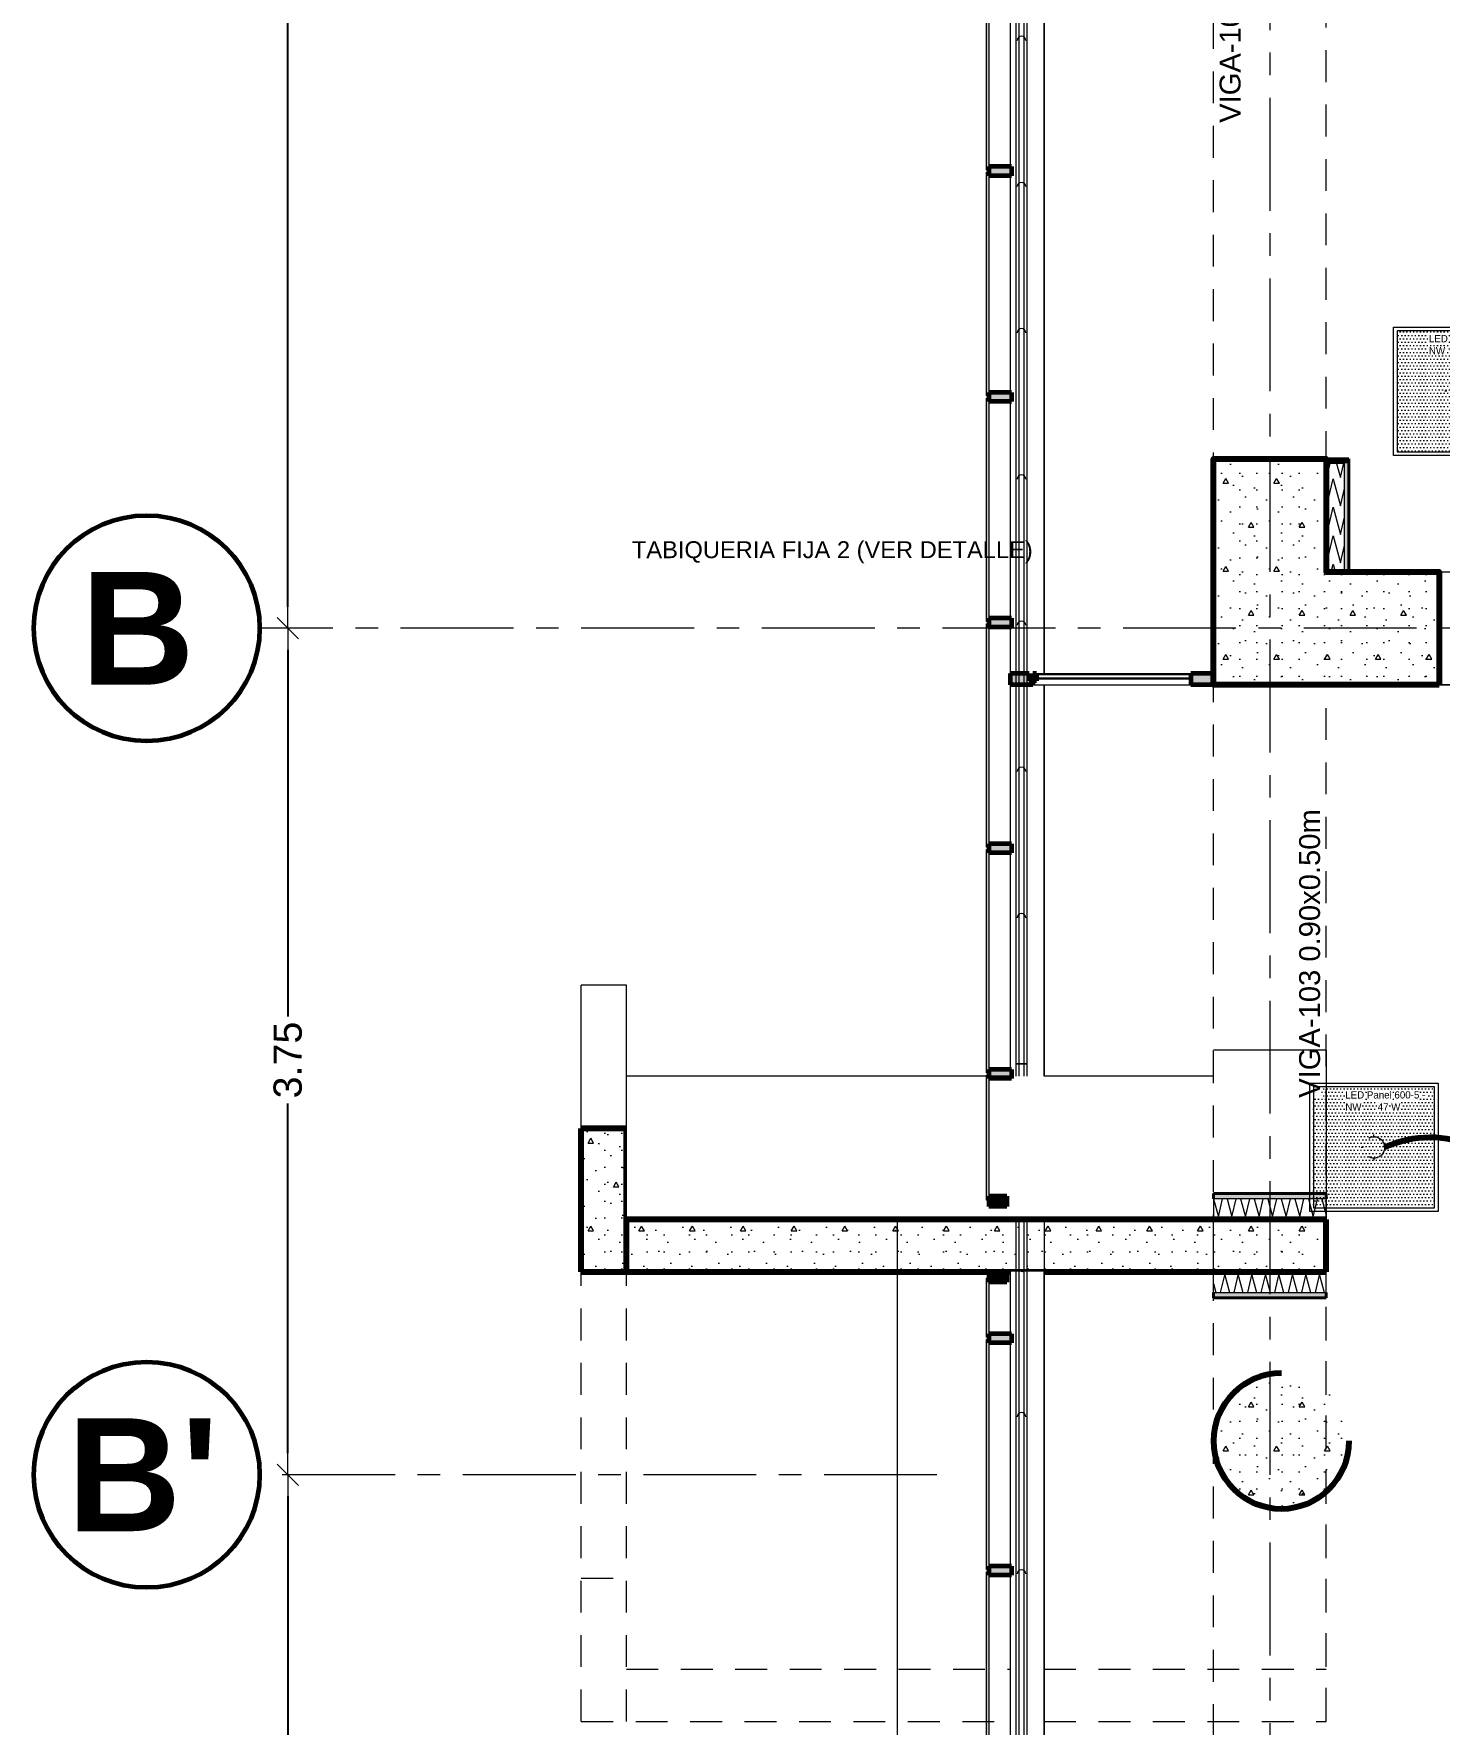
# Model space of a CAD drawing. Header units: inches. Extents: x -38 to 5698, y -33 to 92.
# Drawn here: x 96.35 to 102.57, y 25.1 to 32.58 of the extents above; entities that cross this region are included whole.
import ezdxf
from ezdxf.lldxf.tags import DXFTag

# ---------------------------------------------------------------- set-up
doc = ezdxf.new("R2010")
doc.units = ezdxf.units.IN
doc.header["$MEASUREMENT"] = 0
doc.set_wipeout_variables(frame=1)
doc.header["$PDMODE"] = 1
for name, pattern in [('DASHED', [0.75, 0.5, -0.25]), ('Hidden Line', [0.195611, 0.141111, -0.0545]), ('Línea Oculta', [0.195611, 0.141111, -0.0545]), ('Punto & Raya', [0.65, 0.5, -0.075, 0, -0.075]), ('Wipeout_Contour', [1, 0, -1])]:
    doc.linetypes.add(name, pattern=pattern)
for name, color, linetype in [('02 _ ARQ _ ALB _ Cotas Ejes', 7, 'Continuous'), ('02 _ ARQ _ ALB _ Ejes Generales', 7, 'Continuous'), ('02 _ ARQ _ ZON _ Espacio.3D', 7, 'Continuous'), ('08 _ STR _ EXT _ 06 Columnas', 7, 'Continuous'), ('08 _ STR _ EXT _ 07 Losa Aligerada', 7, 'Continuous'), ('08 _ STR _ EXT _ 08 Placas Inclinadas', 7, 'Continuous'), ('08 _ STR _ EXT _ 09 Vigas', 7, 'Continuous'), ('Acabado - Muros', 7, 'Continuous'), ('Estructura - 04 MURO', 7, 'Continuous'), ('Interior - Escaleras & Barandillas', 7, 'Continuous'), ('Notas - Etiquetas', 251, 'Continuous')]:
    doc.layers.add(name, color=color, linetype=linetype)
for name, color, linetype, lineweight in [('ALUMBRADO_CONDUIT', 30, 'CONDUIT1', 30), ('CABLEADO EXT.', 3, 'PVCSUBT', 30), ('Luminarias', 5, 'Continuous', 20)]:
    doc.layers.add(name, color=color, linetype=linetype, lineweight=lineweight)
doc.styles.add('Estilo_Generado_1', font='swisseb.ttf')
doc.styles.add('Estilo_Generado_4', font='swisse.ttf')
doc.styles.add('{18b73a54-fa43-428c-adcb-c1c7bbdf2c84}', font='Simplex.shx')
tags = doc.linetypes.add('CONDUIT1', pattern='A,1,-0.19772,["con",{18b73a54-fa43-428c-adcb-c1c7bbdf2c84},S=0.2,R=0,X=0,Y=-0.065594],-0.593642', length=1.791362).pattern_tags.tags
tags[6] = DXFTag(74, 10)
tags = doc.linetypes.add('PVCSUBT', pattern='A,0.6,-0.3,0.6,-0.075691,["PVC",Standard,S=0.2,R=0,X=0,Y=-0.093724],-0.621005', length=2.196696).pattern_tags.tags
tags[10] = DXFTag(74, 10)
doc.dimstyles.new('Estilo_Generado__6', dxfattribs={"dimtxt": 0.125, "dimasz": 0.095, "dimexe": 0.18, "dimexo": 0.0625, "dimgap": 0, "dimtad": 0, "dimzin": 0, "dimdsep": 46, "dimtxsty": 'Estilo_Generado_4', "dimblk": 'ARROWHEAD_6', "dimblk1": 'ARROWHEAD_6', "dimblk2": 'ARROWHEAD_6', "dimcen": 0.09, "dimse1": 1, "dimse2": 1, "dimclrd": 144, "dimclre": 144, "dimclrt": 7, "dimadec": 0, "dimazin": 0, "dimtfac": 1, "dimtdec": 4, "dimtmove": 0, "dimatfit": 3, "dimfxl": 1, "dimtolj": 1, "dimtzin": 0, "dimarcsym": 0})
pattern_1 = [(0, (92.5, 3e-09), (0, 0.3897114), [0.024375, -0.200625]), (0, (92.6125, 0.19486), (0, 0.3897114), [0.024375, -0.200625]), (60, (92.5, 3e-09), (-0.3375, 0.1948557), [0.024375, -0.200625]), (60, (92.725, 3e-09), (-0.3375, 0.1948557), [0.024375, -0.200625]), (120, (92.5244, 3e-09), (0.3375, 0.1948557), [0.024375, -0.200625]), (120, (92.7494, 3e-09), (0.3375, 0.1948557), [0.024375, -0.200625]), (0, (92.500015, 0.0375), (0, 0.075), [0, -0.075, 0, -0.1125]), (45, (92.537515, 0.0375), (-0.053033, 0.053033), [0, -0.05625, 0, -0.09375])]

# ---------------------------------------------------------------- blocks, each defined once
blk = doc.blocks.new('*X19', base_point=(804.059, 0))
at = {"layer": 'Estructura - 04 MURO', "color": 9, "linetype": 'Continuous', "lineweight": 5}
for p, q in [((813.129, 27.0467), (813.1397, 27.0069)), ((813.1487, 27.0993), (813.1512, 27.09)), ((813.1512, 27.09), (813.1533, 27.0993)), ((813.1611, 27.0069), (813.179, 27.0839)), ((813.179, 27.0839), (813.1997, 27.0069)), ((813.2087, 27.0993), (813.2112, 27.09)), ((813.2112, 27.09), (813.2133, 27.0993)), ((813.2211, 27.0069), (813.239, 27.0839)), ((813.239, 27.0839), (813.2597, 27.0069)), ((813.2687, 27.0993), (813.2712, 27.09)), ((813.2712, 27.09), (813.2733, 27.0993)), ((813.2811, 27.0069), (813.299, 27.0839)), ((813.299, 27.0839), (813.3197, 27.0069)), ((813.3287, 27.0993), (813.3312, 27.09)), ((813.3312, 27.09), (813.3333, 27.0993)), ((813.3411, 27.0069), (813.359, 27.0839)), ((813.359, 27.0839), (813.3797, 27.0069)), ((813.3887, 27.0993), (813.3912, 27.09)), ((813.3912, 27.09), (813.3933, 27.0993)), ((813.4011, 27.0069), (813.419, 27.0839)), ((813.419, 27.0839), (813.4397, 27.0069)), ((813.4487, 27.0993), (813.4512, 27.09)), ((813.4512, 27.09), (813.4533, 27.0993)), ((813.4611, 27.0069), (813.479, 27.0839)), ((813.479, 27.0839), (813.4997, 27.0069)), ((813.5087, 27.0993), (813.5112, 27.09)), ((813.5112, 27.09), (813.5133, 27.0993)), ((813.5211, 27.0069), (813.539, 27.0839)), ((813.539, 27.0839), (813.5597, 27.0069)), ((813.5687, 27.0993), (813.5712, 27.09)), ((813.5712, 27.09), (813.5733, 27.0993)), ((813.5811, 27.0069), (813.599, 27.0839)), ((813.599, 27.0839), (813.6197, 27.0069)), ((813.6287, 27.0993), (813.629, 27.098))]:
    blk.add_line(p, q, dxfattribs=at)
blk = doc.blocks.new('*X61', base_point=(804.059, 0))
at = {"layer": 'Estructura - 04 MURO', "color": 9, "linetype": 'Continuous', "lineweight": 5}
for p, q in [((813.6818, 30.6528), (813.6912, 30.618)), ((813.6912, 30.618), (813.7045, 30.6755)), ((813.6562, 30.6), (813.659, 30.6119)), ((813.659, 30.6119), (813.6622, 30.6))]:
    blk.add_line(p, q, dxfattribs=at)
blk = doc.blocks.new('*X62', base_point=(804.059, 0))
at = {"layer": 'Estructura - 04 MURO', "color": 9, "linetype": 'Continuous', "lineweight": 5}
for p, q in [((813.6312, 30.618), (813.6456, 30.68)), ((813.6745, 30.68), (813.6818, 30.6528)), ((813.7045, 30.6755), (813.7056, 30.68)), ((813.629, 30.6261), (813.6312, 30.618))]:
    blk.add_line(p, q, dxfattribs=at)
blk = doc.blocks.new('*X63', base_point=(804.059, 0))
at = {"layer": 'Estructura - 04 MURO', "color": 9, "linetype": 'Continuous', "lineweight": 5}
for p, q in [((813.6312, 30.492), (813.6562, 30.6)), ((813.6622, 30.6), (813.6912, 30.492)), ((813.6912, 30.492), (813.709, 30.5686)), ((813.629, 30.5001), (813.6312, 30.492)), ((813.6312, 30.366), (813.659, 30.4859)), ((813.659, 30.4859), (813.6912, 30.366)), ((813.6912, 30.366), (813.709, 30.4426)), ((813.629, 30.3741), (813.6312, 30.366)), ((813.6312, 30.24), (813.659, 30.3599)), ((813.659, 30.3599), (813.6912, 30.24)), ((813.6912, 30.24), (813.709, 30.3166)), ((813.629, 30.2481), (813.6312, 30.24)), ((813.6511, 30.2), (813.659, 30.2339)), ((813.659, 30.2339), (813.6681, 30.2))]:
    blk.add_line(p, q, dxfattribs=at)
blk = doc.blocks.new('*X79', base_point=(804.059, 0))
at = {"layer": 'Estructura - 04 MURO', "color": 9, "linetype": 'Continuous', "lineweight": 5}
for p, q in [((813.1296, 27.4226), (813.1512, 27.342)), ((813.1512, 27.342), (813.1699, 27.4226)), ((813.1896, 27.4226), (813.2112, 27.342)), ((813.2112, 27.342), (813.2299, 27.4226)), ((813.2496, 27.4226), (813.2712, 27.342)), ((813.2712, 27.342), (813.2899, 27.4226)), ((813.3096, 27.4226), (813.3312, 27.342)), ((813.3312, 27.342), (813.3499, 27.4226)), ((813.3696, 27.4226), (813.3912, 27.342)), ((813.3912, 27.342), (813.4099, 27.4226)), ((813.4296, 27.4226), (813.4512, 27.342)), ((813.4512, 27.342), (813.4699, 27.4226)), ((813.4896, 27.4226), (813.5112, 27.342)), ((813.5112, 27.342), (813.5299, 27.4226)), ((813.5496, 27.4226), (813.5712, 27.342)), ((813.5712, 27.342), (813.5899, 27.4226)), ((813.6096, 27.4226), (813.629, 27.3501)), ((813.1777, 27.3303), (813.179, 27.3359)), ((813.179, 27.3359), (813.1805, 27.3303)), ((813.2377, 27.3303), (813.239, 27.3359)), ((813.239, 27.3359), (813.2405, 27.3303)), ((813.2977, 27.3303), (813.299, 27.3359)), ((813.299, 27.3359), (813.3005, 27.3303)), ((813.3577, 27.3303), (813.359, 27.3359)), ((813.359, 27.3359), (813.3605, 27.3303)), ((813.4177, 27.3303), (813.419, 27.3359)), ((813.419, 27.3359), (813.4205, 27.3303)), ((813.4777, 27.3303), (813.479, 27.3359)), ((813.479, 27.3359), (813.4805, 27.3303)), ((813.5377, 27.3303), (813.539, 27.3359)), ((813.539, 27.3359), (813.5405, 27.3303)), ((813.5977, 27.3303), (813.599, 27.3359)), ((813.599, 27.3359), (813.6005, 27.3303))]:
    blk.add_line(p, q, dxfattribs=at)
blk = doc.blocks.new('ARROWHEAD_6')
at = {"color": 0, "linetype": 'Continuous', "lineweight": 0}
for p, q in [((0, 0), (-1, 0)), ((-0.5, -0.5), (0.5, 0.5))]:
    blk.add_line(p, q, dxfattribs=at)
blk = doc.blocks.new('*D98', base_point=(804.059, 0))
at = {"layer": '02 _ ARQ _ ALB _ Cotas Ejes', "color": 144, "linetype": 'Continuous', "lineweight": -2, "transparency": 16777216}
for p, q in [((97.4704, 26.105), (97.4704, 23.7066)), ((97.4704, 20.995), (97.4704, 23.3181))]:
    blk.add_line(p, q, dxfattribs=at)
at = {"layer": 'Defpoints', "color": 0, "linetype": 'Continuous', "lineweight": 40, "transparency": 16777216}
for p in [(97.4704, 26.2), (97.8531, 26.2), (97.8179, 20.9)]:
    blk.add_point(p, dxfattribs=at)
at = {"layer": '02 _ ARQ _ ALB _ Cotas Ejes', "color": 144, "linetype": 'Continuous', "lineweight": -2, "transparency": 16777216, "xscale": 0.095, "yscale": 0.095, "zscale": 0.095}
for p, rotation in [((97.4704, 26.2), 90), ((97.4704, 20.9), 270)]:
    blk.add_blockref('ARROWHEAD_6', p, dxfattribs=dict(at, rotation=rotation))
at = {"layer": '02 _ ARQ _ ALB _ Cotas Ejes', "color": 7, "linetype": 'Continuous', "lineweight": 13, "transparency": 16777216, "insert": (97.4704, 23.5124), "char_height": 0.125, "attachment_point": 5, "rotation": 90, "style": 'Estilo_Generado_4'}
blk.add_mtext('\\A1;5.30', dxfattribs=at)
blk = doc.blocks.new('*D99', base_point=(804.059, 0))
at = {"layer": '02 _ ARQ _ ALB _ Cotas Ejes', "color": 144, "linetype": 'Continuous', "lineweight": -2, "transparency": 16777216}
for p, q in [((97.4704, 29.855), (97.4704, 28.2306)), ((97.4704, 26.295), (97.4704, 27.8441))]:
    blk.add_line(p, q, dxfattribs=at)
at = {"layer": 'Defpoints', "color": 0, "linetype": 'Continuous', "lineweight": 40, "transparency": 16777216}
for p in [(97.4704, 29.95), (97.8783, 29.95), (97.8531, 26.2)]:
    blk.add_point(p, dxfattribs=at)
at = {"layer": '02 _ ARQ _ ALB _ Cotas Ejes', "color": 144, "linetype": 'Continuous', "lineweight": -2, "transparency": 16777216, "xscale": 0.095, "yscale": 0.095, "zscale": 0.095}
for p, rotation in [((97.4704, 29.95), 90), ((97.4704, 26.2), 270)]:
    blk.add_blockref('ARROWHEAD_6', p, dxfattribs=dict(at, rotation=rotation))
at = {"layer": '02 _ ARQ _ ALB _ Cotas Ejes', "color": 7, "linetype": 'Continuous', "lineweight": 13, "transparency": 16777216, "insert": (97.4704, 28.0374), "char_height": 0.125, "attachment_point": 5, "rotation": 90, "style": 'Estilo_Generado_4'}
blk.add_mtext('\\A1;3.75', dxfattribs=at)
blk = doc.blocks.new('*D100', base_point=(804.059, 0))
at = {"layer": '02 _ ARQ _ ALB _ Cotas Ejes', "color": 144, "linetype": 'Continuous', "lineweight": -2, "transparency": 16777216}
for p, q in [((97.4704, 39.555), (97.4704, 34.9573)), ((97.4704, 30.045), (97.4704, 34.5674))]:
    blk.add_line(p, q, dxfattribs=at)
at = {"layer": 'Defpoints', "color": 0, "linetype": 'Continuous', "lineweight": 40, "transparency": 16777216}
for p in [(97.4704, 39.65), (97.754, 39.65), (97.8783, 29.95)]:
    blk.add_point(p, dxfattribs=at)
at = {"layer": '02 _ ARQ _ ALB _ Cotas Ejes', "color": 144, "linetype": 'Continuous', "lineweight": -2, "transparency": 16777216, "xscale": 0.095, "yscale": 0.095, "zscale": 0.095}
for p, rotation in [((97.4704, 39.65), 90), ((97.4704, 29.95), 270)]:
    blk.add_blockref('ARROWHEAD_6', p, dxfattribs=dict(at, rotation=rotation))
at = {"layer": '02 _ ARQ _ ALB _ Cotas Ejes', "color": 7, "linetype": 'Continuous', "lineweight": 13, "transparency": 16777216, "insert": (97.4704, 34.7624), "char_height": 0.125, "attachment_point": 5, "rotation": 90, "style": 'Estilo_Generado_4'}
blk.add_mtext('\\A1;9.70', dxfattribs=at)
blk = doc.blocks.new('*U270')
at = {"layer": 'Luminarias', "linetype": 'DASHED', "lineweight": 0, "ltscale": 0.05}
blk.add_lwpolyline([(0, -0.0045), (0, 0.0045)], dxfattribs=at)
blk = doc.blocks.new('*U271')
at = {"color": 0, "linetype": 'ByBlock', "lineweight": -2, "transparency": 16777216}
for p, rotation in [((-0.05, 0), 90), ((0, -0.05), 180), ((0.05, 0), 269.9999999999999)]:
    blk.add_blockref('*U270', p, dxfattribs=dict(at, rotation=rotation))
blk.add_blockref('*U270', (0, 0.05), dxfattribs=at)
blk = doc.blocks.new('PANEL LED 50W')
at = {"layer": 'Luminarias'}
h = blk.add_hatch(dxfattribs=at)
h.set_pattern_fill('DOTS', color=4, scale=0.009097)
h.set_pattern_definition([(0, (0, -2e-14), (0.0072206, 0.01444116), [0, -0.01444116])])
h.paths.add_polyline_path([(-0.2574, -0.2574), (0.2574, -0.2574), (0.2574, 0.2574), (-0.2574, 0.2574)])
h.paths.add_polyline_path([(-0.1296, 0.0974), (0.1849, 0.0974), (0.1849, 0.2469), (-0.1296, 0.2469)], flags=24)
at = {"layer": 'Luminarias', "color": 4, "lineweight": 0}
for points in [[(-0.2729, 0.2729), (0.2729, 0.2729), (0.2729, -0.2729), (-0.2729, -0.2729)], [(-0.2574, -0.2574), (0.2574, -0.2574), (0.2574, 0.2574), (-0.2574, 0.2574)]]:
    blk.add_lwpolyline(points, close=True, dxfattribs=at)
at = {"layer": 'Luminarias', "color": 4, "linetype": 'DASHED', "lineweight": 0, "ltscale": 0.01}
blk.add_circle((0, 0), 0.0455, dxfattribs=at)
at = {"color": 4}
blk.add_blockref('*U271', (0, 0), dxfattribs=at)
at = {"layer": 'Luminarias', "color": 4, "insert": (-0.1218, 0.2392), "char_height": 0.030929, "width": 0.382855, "attachment_point": 1}
blk.add_mtext('{\\Ftxt|c0;LED Panel 600-5 - NW      47 W}', dxfattribs=at)

msp = doc.modelspace()

# ---------------------------------------------------------------- hatches: boundary and pattern name
at = {"layer": '08 _ STR _ EXT _ 06 Columnas', "linetype": 'Continuous', "lineweight": 9}
h = msp.add_hatch(dxfattribs=at)
h.set_pattern_fill('HORMIGÓN_EN_MASA_0002', style=0, pattern_type=2)
h.set_pattern_definition(pattern_1)
h.paths.add_polyline_path([(102.57, 29.7), (102.57, 30.2), (102.07, 30.2), (102.07, 30.7), (101.57, 30.7), (101.57, 29.7)])
h = msp.add_hatch(dxfattribs=at)
h.set_pattern_fill('HORMIGÓN_EN_MASA_0002', style=0, pattern_type=2)
h.set_pattern_definition(pattern_1)
h.paths.add_polyline_path([(101.5709, 26.3497, 0.414214), (101.8709, 26.0497, 0.414214), (102.1709, 26.3497, 0.414214), (101.8709, 26.6497, 0.414214)])
at = {"layer": 'Acabado - Muros', "linetype": 'Continuous', "lineweight": 9}
for points in [[(100.565, 32.97), (100.565, 31.98), (100.575, 31.98), (100.575, 32.97)], [(100.565, 31.97), (100.565, 30.98), (100.575, 30.98), (100.575, 31.97)], [(100.565, 30.97), (100.565, 29.98), (100.575, 29.98), (100.575, 30.97)], [(100.565, 29.97), (100.565, 28.98), (100.575, 28.98), (100.575, 29.97)], [(100.565, 27.0704), (100.565, 26.81), (100.575, 26.81), (100.575, 27.0704)], [(100.565, 26.8), (100.565, 25.78), (100.575, 25.78), (100.575, 26.8)], [(100.565, 25.77), (100.565, 24.75), (100.575, 24.75), (100.575, 25.77)]]:
    msp.add_hatch(color=250, dxfattribs=at).paths.add_polyline_path(points)
at = {"layer": 'Estructura - 04 MURO', "linetype": 'Continuous', "lineweight": 9}
for points in [[(102.15, 30.7), (102.07, 30.7), (102.07, 30.68), (102.15, 30.68)], [(102.15, 30.68), (102.17, 30.68), (102.17, 30.7)], [(102.17, 30.7), (102.15, 30.7), (102.15, 30.68)], [(102.15, 30.68), (102.15, 30.2), (102.17, 30.2), (102.17, 30.68)], [(101.57, 26.9838), (102.07, 26.9838), (102.07, 27.0069), (101.57, 27.0069)]]:
    msp.add_hatch(color=252, dxfattribs=at).paths.add_polyline_path(points)

# ---------------------------------------------------------------- linework, layer by layer
at = {"layer": '02 _ ARQ _ ALB _ Ejes Generales', "color": 251, "linetype": 'Punto & Raya', "lineweight": 13}
msp.add_line((100.3454, 26.2), (97.3454, 26.2), dxfattribs=at)
at = {"layer": '02 _ ARQ _ ALB _ Ejes Generales', "color": 7, "linetype": 'Continuous', "lineweight": 60}
for centre in [(96.8454, 29.95), (96.8454, 26.2)]:
    msp.add_circle(centre, 0.5, dxfattribs=at)
at = {"layer": '02 _ ARQ _ ZON _ Espacio.3D', "color": 254, "linetype": 'Continuous', "lineweight": 0, "flags": 128}
msp.add_lwpolyline([(100.82, 33.75), (100.82, 29.75), (101.57, 29.75), (101.57, 30.7), (102.07, 30.7), (102.07, 30.2), (102.57, 30.2), (102.57, 29.7), (108.57, 29.7), (108.57, 31.0002), (112.57, 31.0001), (112.57, 29.6999), (115.57, 29.7), (115.57, 30.8002), (116.07, 30.8001), (116.07, 30.2), (116.67, 30.1999), (116.67, 29.7), (122.57, 29.7), (122.57, 30.6), (122.812, 30.6), (122.812, 39)], dxfattribs=at)
msp.add_lwpolyline([(100.8201, 17.4), (112.52, 17.4), (112.52, 29.6999), (100.82, 29.7), (100.82, 27.9653), (102.07, 27.9653), (102.07, 27.7902), (100.82, 27.7902)], close=True, dxfattribs=at)
at = {"layer": '08 _ STR _ EXT _ 06 Columnas', "color": 7, "linetype": 'Continuous', "lineweight": 80, "flags": 128}
msp.add_lwpolyline([(102.57, 29.7), (101.57, 29.7), (101.57, 30.7), (102.07, 30.7), (102.07, 30.2), (102.57, 30.2)], close=True, dxfattribs=at)
msp.add_lwpolyline([(101.8709, 26.6497, 2.414213), (102.1709, 26.3497)], format="xyb", dxfattribs=at)
at = {"layer": '08 _ STR _ EXT _ 07 Losa Aligerada', "color": 254, "linetype": 'Continuous', "lineweight": 18, "flags": 128}
msp.add_lwpolyline([(126.5479, 40.5001), (115.87, 40.5001), (115.87, 43.8736), (108.7699, 43.8736), (108.7699, 39.9), (103.6201, 39.9), (103.6201, 40.95), (100.52, 40.95), (100.52, 37.7), (101.57, 37.7), (101.57, 33.9), (100.67, 33.9), (100.67, 27.9392), (100.17, 27.9392), (100.17, 5.8), (117.7353, 5.8), (117.7353, 7.2), (122.9315, 7.2), (122.9315, 6.0005), (129.57, 6.0005)], dxfattribs=at)
at = {"layer": '08 _ STR _ EXT _ 08 Placas Inclinadas', "color": 251, "linetype": 'Línea Oculta', "lineweight": 13}
msp.add_line((98.7702, 25.7425), (98.9702, 25.7425), dxfattribs=at)
at = {"layer": '08 _ STR _ EXT _ 08 Placas Inclinadas', "color": 251, "linetype": 'Línea Oculta', "lineweight": 13, "flags": 128}
for points in [[(98.7702, 25.1075), (98.7702, 27.0993)], [(98.9702, 25.1075), (98.9702, 27.0993)], [(98.7702, 25.1075), (100.67, 25.1075)]]:
    msp.add_lwpolyline(points, dxfattribs=at)
at = {"layer": '08 _ STR _ EXT _ 09 Vigas', "color": 251, "linetype": 'Hidden Line', "lineweight": 13}
for p, q in [((102.07, 30.2), (102.07, 39.4)), ((102.07, 30.2), (108.57, 30.2)), ((102.07, 29.7), (136.57, 29.7))]:
    msp.add_line(p, q, dxfattribs=at)
at = {"layer": 'Acabado - Muros', "color": 7, "linetype": 'Continuous', "lineweight": 60}
for p, q in [((100.575, 31.995), (100.575, 31.955)), ((100.575, 30.995), (100.575, 30.955)), ((100.575, 29.995), (100.575, 29.955)), ((101.57, 29.75), (101.57, 29.7)), ((100.575, 28.995), (100.575, 28.955)), ((100.575, 27.0993), (100.575, 27.0531)), ((100.575, 26.825), (100.575, 26.785)), ((100.575, 25.795), (100.575, 25.755))]:
    msp.add_line(p, q, dxfattribs=at)
at = {"layer": 'Acabado - Muros', "color": 7, "linetype": 'Continuous', "lineweight": 13, "flags": 128}
for points in [[(100.565, 32.97), (100.575, 32.97), (100.575, 31.98), (100.565, 31.98)], [(100.565, 31.97), (100.575, 31.97), (100.575, 30.98), (100.565, 30.98)], [(100.565, 30.97), (100.575, 30.97), (100.575, 29.98), (100.565, 29.98)], [(100.565, 29.97), (100.575, 29.97), (100.575, 28.98), (100.565, 28.98)], [(100.565, 27.0704), (100.575, 27.0704), (100.575, 26.81), (100.565, 26.81)], [(100.565, 26.8), (100.575, 26.8), (100.575, 25.78), (100.565, 25.78)], [(100.565, 25.77), (100.575, 25.77), (100.575, 24.75), (100.565, 24.75)]]:
    msp.add_lwpolyline(points, close=True, dxfattribs=at)
at = {"layer": 'CABLEADO EXT.', "color": 3, "lineweight": 80}
msp.add_arc((102.5284, 27.2177), 0.4764, 65.37023, 114.84937, dxfattribs=at)
at = {"layer": 'Estructura - 04 MURO', "color": 143, "linetype": 'Continuous', "lineweight": 5}
for p, q in [((102.15, 30.68), (102.07, 30.68)), ((102.15, 30.2), (102.15, 30.68)), ((101.57, 27.0069), (102.07, 27.0069))]:
    msp.add_line(p, q, dxfattribs=at)
at = {"layer": 'Estructura - 04 MURO', "color": 7, "linetype": 'Continuous', "lineweight": 40, "flags": 128}
for points in [[(102.17, 30.7), (102.07, 30.7)], [(102.17, 30.2), (102.17, 30.7)], [(101.57, 26.9838), (101.57, 27.0069)], [(101.57, 26.9838), (102.07, 26.9838)], [(102.07, 26.9838), (102.07, 27.0069)]]:
    msp.add_lwpolyline(points, dxfattribs=at)
at = {"layer": 'Interior - Escaleras & Barandillas', "color": 161, "linetype": 'Continuous', "lineweight": 13}
for p, q in [((100.695, 27.1666), (100.695, 27.1541)), ((100.745, 27.1541), (100.745, 27.1666))]:
    msp.add_line(p, q, dxfattribs=at)
at = {"layer": 'Interior - Escaleras & Barandillas', "color": 161, "linetype": 'Continuous', "lineweight": 13, "flags": 128}
msp.add_lwpolyline([(100.7387, 27.5872, 1), (100.7012, 27.5872, 1)], format="xyb", dxfattribs=at)

# ---------------------------------------------------------------- block references
at = {"layer": 'ALUMBRADO_CONDUIT', "xscale": 1.041283452965173, "yscale": 1.041283452965173, "zscale": 1.041283452965173}
msp.add_blockref('PANEL LED 50W', (102.6513, 31), dxfattribs=at)
at = {"layer": 'Estructura - 04 MURO', "color": 7, "lineweight": 80}
for name in ['*X62', '*X61', '*X63']:
    msp.add_blockref(name, (92.5, 0), dxfattribs=at)

# ---------------------------------------------------------------- texts
at = {"layer": '02 _ ARQ _ ALB _ Ejes Generales', "color": 7, "lineweight": 30, "char_height": 0.5, "attachment_point": 1, "style": 'Estilo_Generado_1'}
for s, insert in [('\\A1;{\\pql;\\pt0;\\fSwis721 Ex BT|b1|i0|c0|p34;B}', (96.5528, 30.2)), ("\\A1;{\\pql;\\pt0;\\fSwis721 Ex BT|b1|i0|c0|p34;B'}", (96.4934, 26.45))]:
    msp.add_mtext(s, dxfattribs=dict(at, insert=insert))
at = {"layer": 'Notas - Etiquetas', "color": 8, "linetype": 'Continuous', "lineweight": 13, "insert": (101.5976, 32.1889), "char_height": 0.0925, "attachment_point": 1, "rotation": 90, "style": 'Estilo_Generado_4'}
msp.add_mtext('\\A1;{\\pql;\\fSwis721 Ex BT|b0|i0|c0|p34;VIGA-101\\fSwis721 Ex BT|b0|i0|c0|p34; \\fSwis721 Ex BT|b0|i0|c0|p34;0.60\\fSwis721 Ex BT|b0|i0|c0|p34;x\\fSwis721 Ex BT|b0|i0|c0|p34;0.50\\fSwis721 Ex BT|b0|i0|c0|p34;m}', dxfattribs=at)

# ---------------------------------------------------------------- dimensions: what is measured, and where the dimension line sits
at = {"layer": '02 _ ARQ _ ALB _ Cotas Ejes', "color": 144, "linetype": 'Continuous', "lineweight": 13}
for base, p1, p2, picture, middle in [((97.4704, 39.65), (97.8783, 29.95), (97.754, 39.65), '*D100', (97.4704, 34.7624)), ((97.4704, 29.95), (97.8531, 26.2), (97.8783, 29.95), '*D99', (97.4704, 28.0374)), ((97.4704, 26.2), (97.8179, 20.9), (97.8531, 26.2), '*D98', (97.4704, 23.5124))]:
    dim = msp.add_linear_dim(base=base, p1=p1, p2=p2, angle=90, dimstyle='Estilo_Generado__6', dxfattribs=at)
    dim.commit()
    dim.dimension.update_dxf_attribs({"geometry": picture, "text_midpoint": middle, "dimtype": 160, "text_rotation": 90})

# ---------------------------------------------------------------- wipeouts: each hides what was drawn before it
at = {"color": 254, "linetype": 'Wipeout_Contour', "lineweight": 0, "ltscale": 3243.658976}
msp.add_wipeout([(98.9702, 28.3695), (98.7702, 28.3695), (98.7702, 27.7344), (98.9702, 27.7344)], dxfattribs=at).dxf.layer = '08 _ STR _ EXT _ 08 Placas Inclinadas'

# ---------------------------------------------------------------- next in the draw order: hatches: boundary and pattern name
at = {"layer": '08 _ STR _ EXT _ 08 Placas Inclinadas', "linetype": 'Continuous', "lineweight": 9}
h = msp.add_hatch(dxfattribs=at)
h.set_pattern_fill('HORMIGÓN_EN_MASA_0002', style=0, pattern_type=2)
h.set_pattern_definition(pattern_1)
h.paths.add_polyline_path([(98.7702, 27.0993), (98.9702, 27.0993), (98.9702, 27.7344), (98.7702, 27.7344)])

# ---------------------------------------------------------------- next in the draw order: linework, layer by layer
at = {"layer": '08 _ STR _ EXT _ 08 Placas Inclinadas', "color": 7, "linetype": 'Continuous', "lineweight": 80}
msp.add_line((98.9702, 27.7344), (98.7702, 27.7344), dxfattribs=at)
at = {"layer": '08 _ STR _ EXT _ 08 Placas Inclinadas', "color": 7, "linetype": 'Continuous', "lineweight": 13, "flags": 128}
for points in [[(98.9702, 28.3695), (98.7702, 28.3695)], [(98.7702, 27.7344), (98.7702, 28.3695)]]:
    msp.add_lwpolyline(points, dxfattribs=at)
at = {"layer": '08 _ STR _ EXT _ 08 Placas Inclinadas', "color": 7, "linetype": 'Continuous', "lineweight": 80, "flags": 128}
for points in [[(98.7702, 27.0993), (98.7702, 27.7344)], [(98.9702, 27.0993), (98.9702, 27.7344)]]:
    msp.add_lwpolyline(points, dxfattribs=at)

# ---------------------------------------------------------------- next in the draw order: wipeouts: each hides what was drawn before it
at = {"color": 254, "linetype": 'Wipeout_Contour', "lineweight": 0, "ltscale": 3251.797128}
msp.add_wipeout([(100.67, 33.75), (100.67, 30.9531), (100.82, 30.9531), (100.82, 33.75)], dxfattribs=at).dxf.layer = 'Estructura - 04 MURO'
at = {"color": 254, "linetype": 'Wipeout_Contour', "lineweight": 0, "ltscale": 3255.364602}
msp.add_wipeout([(102.07, 27.7344), (101.57, 27.7344), (101.57, 27.0993), (102.07, 27.0993)], dxfattribs=at).dxf.layer = 'Estructura - 04 MURO'
at = {"color": 254, "linetype": 'Wipeout_Contour', "lineweight": 0, "ltscale": 3250.782606}
msp.add_wipeout([(100.82, 25.3384), (100.67, 25.3384), (100.67, 25.1075), (100.82, 25.1075)], dxfattribs=at).dxf.layer = 'Estructura - 04 MURO'

# ---------------------------------------------------------------- next in the draw order: hatches: boundary and pattern name
at = {"layer": 'Acabado - Muros', "linetype": 'Continuous', "lineweight": 0}
msp.add_hatch(color=254, dxfattribs=at).paths.add_polyline_path([(100.675, 31.995), (100.575, 31.995), (100.575, 31.955), (100.675, 31.955)])

# ---------------------------------------------------------------- next in the draw order: linework, layer by layer
at = {"layer": '08 _ STR _ EXT _ 08 Placas Inclinadas', "color": 7, "linetype": 'Continuous', "lineweight": 80}
msp.add_line((98.7702, 27.0993), (102.07, 27.0993), dxfattribs=at)
at = {"layer": '08 _ STR _ EXT _ 08 Placas Inclinadas', "color": 251, "linetype": 'Línea Oculta', "lineweight": 13, "flags": 128}
msp.add_lwpolyline([(102.07, 25.1075), (102.07, 27.0993)], dxfattribs=at)
at = {"layer": 'Acabado - Muros', "color": 7, "linetype": 'Continuous', "lineweight": 60}
for p, q in [((100.675, 31.995), (100.575, 31.995)), ((100.675, 31.995), (100.675, 31.955)), ((100.675, 31.955), (100.575, 31.955)), ((100.675, 30.995), (100.575, 30.995))]:
    msp.add_line(p, q, dxfattribs=at)
at = {"layer": 'Estructura - 04 MURO', "color": 143, "linetype": 'Continuous', "lineweight": 5}
msp.add_line((102.07, 27.0993), (101.57, 27.0993), dxfattribs=at)
at = {"layer": 'Estructura - 04 MURO', "color": 7, "linetype": 'Continuous', "lineweight": 13, "flags": 128}
for points in [[(101.57, 27.0993), (101.57, 28.0808)], [(102.07, 27.7344), (101.57, 27.7344)], [(102.07, 27.0993), (102.07, 27.7344)]]:
    msp.add_lwpolyline(points, dxfattribs=at)
at = {"layer": 'Estructura - 04 MURO', "color": 143, "linetype": 'Continuous', "lineweight": 5, "flags": 128}
for points in [[(101.57, 27.0069), (101.57, 27.0993)], [(102.07, 27.0069), (102.07, 27.0993)]]:
    msp.add_lwpolyline(points, dxfattribs=at)
at = {"layer": 'Interior - Escaleras & Barandillas', "color": 161, "linetype": 'Continuous', "lineweight": 13, "flags": 128}
for points in [[(100.7387, 32.5545, 1), (100.7012, 32.5545, 1)], [(100.7387, 31.9067, 1), (100.7012, 31.9067, 1)], [(100.7387, 31.259, 1), (100.7012, 31.259, 1)]]:
    msp.add_lwpolyline(points, format="xyb", dxfattribs=at)

# ---------------------------------------------------------------- next in the draw order: block references
at = {"layer": 'Estructura - 04 MURO', "color": 7, "lineweight": 80}
msp.add_blockref('*X19', (92.5, 0), dxfattribs=at)

# ---------------------------------------------------------------- next in the draw order: wipeouts: each hides what was drawn before it
at = {"color": 254, "linetype": 'Wipeout_Contour', "lineweight": 0, "ltscale": 3251.35796}
msp.add_wipeout([(100.82, 30.9531), (100.67, 30.9531), (100.67, 27.9653), (100.82, 27.9653)], dxfattribs=at).dxf.layer = 'Estructura - 04 MURO'
at = {"color": 254, "linetype": 'Wipeout_Contour', "lineweight": 0, "ltscale": 3250.364848}
msp.add_wipeout([(100.82, 25.1075), (100.67, 25.1075), (100.67, 17.4), (100.82, 17.4)], dxfattribs=at).dxf.layer = 'Estructura - 04 MURO'

# ---------------------------------------------------------------- next in the draw order: hatches: boundary and pattern name
at = {"layer": 'Acabado - Muros', "linetype": 'Continuous', "lineweight": 0}
for points in [[(100.675, 30.995), (100.575, 30.995), (100.575, 30.955), (100.675, 30.955)], [(100.675, 29.995), (100.575, 29.995), (100.575, 29.955), (100.675, 29.955)], [(100.675, 28.995), (100.575, 28.995), (100.575, 28.955), (100.675, 28.955)]]:
    msp.add_hatch(color=254, dxfattribs=at).paths.add_polyline_path(points)

# ---------------------------------------------------------------- next in the draw order: linework, layer by layer
at = {"layer": '02 _ ARQ _ ALB _ Ejes Generales', "color": 251, "linetype": 'Punto & Raya', "lineweight": 13}
msp.add_line((148.07, 29.95), (97.3454, 29.95), dxfattribs=at)
at = {"layer": '08 _ STR _ EXT _ 08 Placas Inclinadas', "color": 251, "linetype": 'Línea Oculta', "lineweight": 13, "flags": 128}
msp.add_lwpolyline([(100.82, 25.1075), (102.07, 25.1075)], dxfattribs=at)
at = {"layer": 'Acabado - Muros', "color": 7, "linetype": 'Continuous', "lineweight": 60}
for p, q in [((100.675, 30.955), (100.575, 30.955)), ((100.675, 30.995), (100.675, 30.955)), ((100.675, 29.995), (100.575, 29.995)), ((100.675, 29.955), (100.575, 29.955)), ((100.675, 29.995), (100.675, 29.955)), ((100.67, 29.75), (100.67, 29.7)), ((100.675, 28.995), (100.575, 28.995)), ((100.675, 28.995), (100.675, 28.955)), ((100.675, 28.955), (100.575, 28.955))]:
    msp.add_line(p, q, dxfattribs=at)
at = {"layer": 'Estructura - 04 MURO', "color": 7, "linetype": 'Continuous', "lineweight": 13, "flags": 128}
for points in [[(100.82, 27.9653), (100.82, 33.75)], [(100.67, 25.1075), (100.67, 17.4)], [(100.82, 17.4), (100.82, 25.1075)]]:
    msp.add_lwpolyline(points, dxfattribs=at)
at = {"layer": 'Interior - Escaleras & Barandillas', "color": 161, "linetype": 'Continuous', "lineweight": 13}
for p, q in [((100.695, 33.875), (100.695, 28.0202)), ((100.7075, 33.8625), (100.7075, 28.0202)), ((100.7325, 28.0202), (100.7325, 33.8375)), ((100.745, 28.0202), (100.745, 33.825)), ((100.695, 28.0202), (100.695, 27.1666)), ((100.745, 28.0202), (100.695, 28.0202)), ((100.695, 28.0202), (100.745, 28.0202)), ((100.7325, 28.0202), (100.7075, 28.0202)), ((100.745, 27.1666), (100.745, 28.0202))]:
    msp.add_line(p, q, dxfattribs=at)
at = {"layer": 'Interior - Escaleras & Barandillas', "color": 161, "linetype": 'Continuous', "lineweight": 13, "flags": 128}
for points in [[(100.7387, 30.6112, 1), (100.7012, 30.6112, 1)], [(100.7387, 29.9634, 1), (100.7012, 29.9634, 1)], [(100.7387, 29.3157, 1), (100.7012, 29.3157, 1)], [(100.7387, 28.6679, 1), (100.7012, 28.6679, 1)]]:
    msp.add_lwpolyline(points, format="xyb", dxfattribs=at)

# ---------------------------------------------------------------- next in the draw order: texts
at = {"layer": 'Notas - Etiquetas', "color": 8, "linetype": 'Continuous', "lineweight": 13, "insert": (98.9943, 30.2868), "char_height": 0.075, "attachment_point": 4, "rotation": 0.00063, "style": 'Estilo_Generado_4'}
msp.add_mtext('\\A1;{\\pql;\\fSwis721 Ex BT|b0|i0|c0|p34;TABIQUERIA FIJA 2 (VER DETALLE)\\fSwis721 Ex BT|b0|i0|c0|p34; }', dxfattribs=at)

# ---------------------------------------------------------------- next in the draw order: wipeouts: each hides what was drawn before it
at = {"color": 254, "linetype": 'Wipeout_Contour', "lineweight": 0, "ltscale": 3250.910496}
msp.add_wipeout([(100.82, 27.0993), (100.67, 27.0993), (100.67, 25.3384), (100.82, 25.3384)], dxfattribs=at).dxf.layer = 'Estructura - 04 MURO'

# ---------------------------------------------------------------- next in the draw order: hatches: boundary and pattern name
at = {"layer": 'Acabado - Muros', "linetype": 'Continuous', "lineweight": 0}
for points in [[(100.655, 27.0531), (100.655, 27.0993), (100.575, 27.0993), (100.575, 27.0531)], [(100.675, 26.825), (100.575, 26.825), (100.575, 26.785), (100.675, 26.785)], [(100.675, 25.795), (100.575, 25.795), (100.575, 25.755), (100.675, 25.755)]]:
    msp.add_hatch(color=254, dxfattribs=at).paths.add_polyline_path(points)

# ---------------------------------------------------------------- next in the draw order: linework, layer by layer
at = {"layer": '08 _ STR _ EXT _ 08 Placas Inclinadas', "color": 7, "linetype": 'Continuous', "lineweight": 13}
for p, q in [((100.67, 27.0993), (100.67, 25.1075)), ((100.82, 25.1075), (100.82, 27.0993))]:
    msp.add_line(p, q, dxfattribs=at)
at = {"layer": '08 _ STR _ EXT _ 08 Placas Inclinadas', "color": 251, "linetype": 'Línea Oculta', "lineweight": 13}
for p, q in [((98.9702, 25.3384), (100.67, 25.3384)), ((100.82, 25.3384), (102.07, 25.3384))]:
    msp.add_line(p, q, dxfattribs=at)
at = {"layer": 'Acabado - Muros', "color": 7, "linetype": 'Continuous', "lineweight": 60}
for p, q in [((100.655, 27.0993), (100.575, 27.0993)), ((100.655, 27.0531), (100.575, 27.0531)), ((100.655, 27.0993), (100.655, 27.0531)), ((100.675, 26.825), (100.575, 26.825)), ((100.675, 26.825), (100.675, 26.785)), ((100.675, 26.785), (100.575, 26.785)), ((100.675, 25.795), (100.575, 25.795)), ((100.675, 25.795), (100.675, 25.755)), ((100.675, 25.755), (100.575, 25.755))]:
    msp.add_line(p, q, dxfattribs=at)
at = {"layer": 'Interior - Escaleras & Barandillas', "color": 161, "linetype": 'Continuous', "lineweight": 13}
for p, q in [((100.7075, 28.0202), (100.7076, 17.4)), ((100.7326, 17.4), (100.7325, 28.0202)), ((100.695, 27.1541), (100.695, 27.1291)), ((100.695, 27.1291), (100.695, 27.1041)), ((100.745, 27.1291), (100.745, 27.1541)), ((100.745, 27.1041), (100.745, 27.1291)), ((100.695, 27.1041), (100.695, 27.0916)), ((100.695, 27.0916), (100.6951, 17.4)), ((100.745, 27.0916), (100.745, 27.1041)), ((100.7451, 17.4), (100.745, 27.0916))]:
    msp.add_line(p, q, dxfattribs=at)
at = {"layer": 'Interior - Escaleras & Barandillas', "color": 161, "linetype": 'Continuous', "lineweight": 13, "flags": 128}
for points in [[(100.7388, 26.4574, 1), (100.7013, 26.4574, 1)], [(100.7388, 25.7607, 1), (100.7013, 25.7607, 1)]]:
    msp.add_lwpolyline(points, format="xyb", dxfattribs=at)

# ---------------------------------------------------------------- next in the draw order: wipeouts: each hides what was drawn before it
at = {"color": 254, "linetype": 'Wipeout_Contour', "lineweight": 0, "ltscale": 4879.608592}
msp.add_wipeout([(100.77, 29.717), (100.77, 29.7), (101.47, 29.7), (101.47, 29.75), (100.7865, 29.75), (100.7865, 29.717)], dxfattribs=at).dxf.layer = 'Acabado - Muros'

# ---------------------------------------------------------------- next in the draw order: linework, layer by layer
at = {"layer": 'Acabado - Muros', "color": 251, "linetype": 'Continuous', "lineweight": 13, "flags": 128}
for points in [[(100.7865, 29.75), (101.47, 29.75)], [(100.77, 29.7), (100.77, 29.7), (101.47, 29.7)]]:
    msp.add_lwpolyline(points, dxfattribs=at)

# ---------------------------------------------------------------- next in the draw order: wipeouts: each hides what was drawn before it
at = {"color": 254, "linetype": 'Wipeout_Contour', "lineweight": 0, "ltscale": 3250.19915}
msp.add_wipeout([(102.07, 27.9653), (98.9702, 27.9653), (98.9702, 27.3303), (102.07, 27.3303)], dxfattribs=at).dxf.layer = '08 _ STR _ EXT _ 08 Placas Inclinadas'

# ---------------------------------------------------------------- next in the draw order: hatches: boundary and pattern name
at = {"layer": '08 _ STR _ EXT _ 08 Placas Inclinadas', "linetype": 'Continuous', "lineweight": 9}
h = msp.add_hatch(dxfattribs=at)
h.set_pattern_fill('HORMIGÓN_EN_MASA_0002', style=0, pattern_type=2)
h.set_pattern_definition(pattern_1)
h.paths.add_polyline_path([(98.9702, 27.0993), (102.07, 27.0993), (102.07, 27.3303), (98.9702, 27.3303)])
at = {"layer": 'Acabado - Muros', "linetype": 'Continuous', "lineweight": 9}
for points in [[(100.565, 28.97), (100.565, 27.98), (100.575, 27.98), (100.575, 28.97)], [(100.565, 27.97), (100.565, 27.4169), (100.575, 27.4169), (100.575, 27.97)]]:
    msp.add_hatch(color=250, dxfattribs=at).paths.add_polyline_path(points)
at = {"layer": 'Acabado - Muros', "linetype": 'Continuous', "lineweight": 0}
for points in [[(100.675, 27.995), (100.575, 27.995), (100.575, 27.955), (100.675, 27.955)], [(100.655, 27.4342), (100.575, 27.4342), (100.575, 27.388), (100.655, 27.388)]]:
    msp.add_hatch(color=254, dxfattribs=at).paths.add_polyline_path(points)

# ---------------------------------------------------------------- next in the draw order: linework, layer by layer
at = {"layer": '08 _ STR _ EXT _ 08 Placas Inclinadas', "color": 7, "linetype": 'Continuous', "lineweight": 80}
msp.add_line((102.07, 27.3303), (98.9702, 27.3303), dxfattribs=at)
at = {"layer": '08 _ STR _ EXT _ 08 Placas Inclinadas', "color": 7, "linetype": 'Continuous', "lineweight": 13, "flags": 128}
for points in [[(98.9702, 27.3303), (98.9702, 28.3695)], [(100.67, 27.9653), (98.9702, 27.9653)], [(102.07, 27.9653), (100.82, 27.9653)], [(102.07, 27.3303), (102.07, 27.9653)]]:
    msp.add_lwpolyline(points, dxfattribs=at)
at = {"layer": '08 _ STR _ EXT _ 08 Placas Inclinadas', "color": 7, "linetype": 'Continuous', "lineweight": 80, "flags": 128}
msp.add_lwpolyline([(102.07, 27.0993), (102.07, 27.3303)], dxfattribs=at)
at = {"layer": 'Acabado - Muros', "color": 7, "linetype": 'Continuous', "lineweight": 60}
for p, q in [((100.575, 27.995), (100.575, 27.955)), ((100.675, 27.995), (100.575, 27.995)), ((100.675, 27.955), (100.575, 27.955)), ((100.675, 27.995), (100.675, 27.955)), ((100.655, 27.4342), (100.575, 27.4342)), ((100.575, 27.4342), (100.575, 27.388)), ((100.655, 27.4342), (100.655, 27.388)), ((100.655, 27.388), (100.575, 27.388))]:
    msp.add_line(p, q, dxfattribs=at)
at = {"layer": 'Acabado - Muros', "color": 7, "linetype": 'Continuous', "lineweight": 13, "flags": 128}
for points in [[(100.565, 28.97), (100.575, 28.97), (100.575, 27.98), (100.565, 27.98)], [(100.565, 27.97), (100.575, 27.97), (100.575, 27.4169), (100.565, 27.4169)]]:
    msp.add_lwpolyline(points, close=True, dxfattribs=at)
at = {"layer": 'Estructura - 04 MURO', "color": 7, "linetype": 'Continuous', "lineweight": 13}
msp.add_line((100.67, 33.9), (100.67, 27.9653), dxfattribs=at)
at = {"layer": 'Estructura - 04 MURO', "color": 143, "linetype": 'Continuous', "lineweight": 5, "flags": 128}
msp.add_lwpolyline([(101.57, 27.3303), (102.07, 27.3303)], dxfattribs=at)

# ---------------------------------------------------------------- next in the draw order: wipeouts: each hides what was drawn before it
at = {"color": 254, "linetype": 'Wipeout_Contour', "lineweight": 0, "ltscale": 3252.924744}
msp.add_wipeout([(101.47, 29.745), (100.7865, 29.745), (100.7865, 29.725), (101.47, 29.725)], dxfattribs=at).dxf.layer = 'Acabado - Muros'

# ---------------------------------------------------------------- next in the draw order: hatches: boundary and pattern name
at = {"layer": 'Acabado - Muros', "linetype": 'Continuous', "lineweight": 0}
for points in [[(100.77, 29.75), (100.67, 29.75), (100.67, 29.7), (100.77, 29.7)], [(100.7865, 29.717), (100.7865, 29.75), (100.7535, 29.75), (100.7535, 29.717)], [(101.47, 29.75), (101.47, 29.7), (101.57, 29.7), (101.57, 29.75)]]:
    msp.add_hatch(color=254, dxfattribs=at).paths.add_polyline_path(points)
h = msp.add_hatch(dxfattribs=at)
h.set_pattern_fill('CONTRACHAPADO_0002', color=254, style=0, pattern_type=2)
h.set_pattern_definition([(0, (92.500015, 3e-09), (0, 0.03), [])])
h.paths.add_polyline_path([(101.47, 29.745), (100.7865, 29.745), (100.7865, 29.725), (101.47, 29.725)])

# ---------------------------------------------------------------- next in the draw order: linework, layer by layer
at = {"layer": 'Acabado - Muros', "color": 7, "linetype": 'Continuous', "lineweight": 60}
for p, q in [((100.7535, 29.75), (100.67, 29.75)), ((100.7535, 29.75), (100.7535, 29.717)), ((100.77, 29.75), (100.77, 29.7)), ((100.7865, 29.75), (100.77, 29.75)), ((100.7865, 29.75), (100.7865, 29.717)), ((101.47, 29.75), (101.47, 29.7)), ((101.57, 29.75), (101.47, 29.75)), ((100.77, 29.7), (100.67, 29.7)), ((100.7865, 29.717), (100.7535, 29.717)), ((101.57, 29.7), (101.47, 29.7))]:
    msp.add_line(p, q, dxfattribs=at)
at = {"layer": 'Acabado - Muros', "color": 7, "linetype": 'Continuous', "lineweight": 13, "flags": 128}
msp.add_lwpolyline([(101.47, 29.745), (101.47, 29.725), (100.7865, 29.725), (100.7865, 29.745)], close=True, dxfattribs=at)

# ---------------------------------------------------------------- next in the draw order: wipeouts: each hides what was drawn before it
at = {"color": 254, "linetype": 'Wipeout_Contour', "lineweight": 0, "ltscale": 3255.411544}
msp.add_wipeout([(102.07, 28.0808), (101.57, 28.0808), (101.57, 27.4457), (102.07, 27.4457)], dxfattribs=at).dxf.layer = 'Estructura - 04 MURO'

# ---------------------------------------------------------------- next in the draw order: hatches: boundary and pattern name
at = {"layer": 'Estructura - 04 MURO', "linetype": 'Continuous', "lineweight": 9}
msp.add_hatch(color=252, dxfattribs=at).paths.add_polyline_path([(102.07, 27.4457), (101.57, 27.4457), (101.57, 27.4226), (102.07, 27.4226)])

# ---------------------------------------------------------------- next in the draw order: linework, layer by layer
at = {"layer": '02 _ ARQ _ ALB _ Ejes Generales', "color": 251, "linetype": 'Punto & Raya', "lineweight": 13}
msp.add_line((101.82, 45.9), (101.82, 2.05), dxfattribs=at)
at = {"layer": '08 _ STR _ EXT _ 09 Vigas', "color": 251, "linetype": 'Hidden Line', "lineweight": 13}
for p, q in [((101.57, 7.2), (101.57, 39.9)), ((102.07, 17.4), (102.07, 29.7))]:
    msp.add_line(p, q, dxfattribs=at)
at = {"layer": 'Estructura - 04 MURO', "color": 7, "linetype": 'Continuous', "lineweight": 40}
msp.add_line((102.07, 27.4457), (101.57, 27.4457), dxfattribs=at)
at = {"layer": 'Estructura - 04 MURO', "color": 143, "linetype": 'Continuous', "lineweight": 5}
msp.add_line((102.07, 27.4226), (101.57, 27.4226), dxfattribs=at)
at = {"layer": 'Estructura - 04 MURO', "color": 7, "linetype": 'Continuous', "lineweight": 13, "flags": 128}
for points in [[(102.07, 28.0808), (101.57, 28.0808)], [(102.07, 28.0808), (102.07, 27.4457)]]:
    msp.add_lwpolyline(points, dxfattribs=at)
at = {"layer": 'Estructura - 04 MURO', "color": 7, "linetype": 'Continuous', "lineweight": 40, "flags": 128}
for points in [[(101.57, 27.4457), (101.57, 27.4226)], [(102.07, 27.4457), (102.07, 27.4226)]]:
    msp.add_lwpolyline(points, dxfattribs=at)
at = {"layer": 'Estructura - 04 MURO', "color": 143, "linetype": 'Continuous', "lineweight": 5, "flags": 128}
for points in [[(101.57, 27.4226), (101.57, 27.3303)], [(102.07, 27.4226), (102.07, 27.3303)]]:
    msp.add_lwpolyline(points, dxfattribs=at)

# ---------------------------------------------------------------- next in the draw order: block references
at = {"layer": 'ALUMBRADO_CONDUIT', "xscale": 1.041283452965173, "yscale": 1.041283452965173, "zscale": 1.041283452965173}
msp.add_blockref('PANEL LED 50W', (102.2809, 27.65), dxfattribs=at)
at = {"layer": 'Estructura - 04 MURO', "color": 7, "lineweight": 80}
msp.add_blockref('*X79', (92.5, 0), dxfattribs=at)

# ---------------------------------------------------------------- next in the draw order: texts
at = {"layer": 'Notas - Etiquetas', "color": 8, "linetype": 'Continuous', "lineweight": 13, "insert": (102.0435, 27.87), "char_height": 0.0925, "attachment_point": 7, "rotation": 90, "style": 'Estilo_Generado_4'}
msp.add_mtext('\\A1;{\\pql;\\fSwis721 Ex BT|b0|i0|c0|p34;VIGA-103\\fSwis721 Ex BT|b0|i0|c0|p34; \\fSwis721 Ex BT|b0|i0|c0|p34;0.90\\fSwis721 Ex BT|b0|i0|c0|p34;x\\fSwis721 Ex BT|b0|i0|c0|p34;0.50\\fSwis721 Ex BT|b0|i0|c0|p34;m}', dxfattribs=at)

doc.saveas('drawing.dxf')
